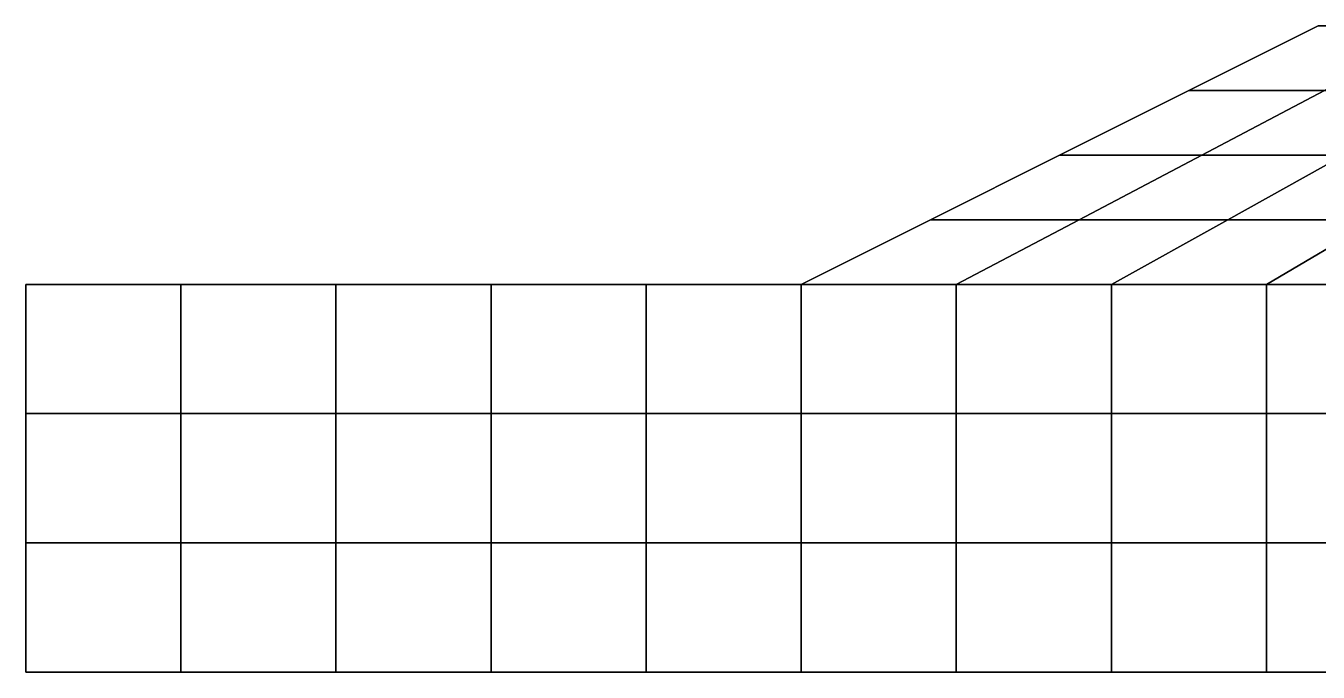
# Model space of a CAD drawing. Header units: metres. Extents: x 0 to 50, y 0 to 15.
# Drawn here: x 0 to 16.67, y 0 to 8.33 of the extents above; entities that cross this region are included whole.
import ezdxf

# ---------------------------------------------------------------- set-up
doc = ezdxf.new("R2010")
doc.units = ezdxf.units.M

msp = doc.modelspace()

# ---------------------------------------------------------------- linework, layer by layer
at = {"layer": '150', "color": 150}
for points in [[(16.667, 8.3333), (15, 7.5), (16.75, 7.5), (18.333, 8.3333)], [(15, 7.5), (13.333, 6.6667), (15.167, 6.6667), (16.75, 7.5)], [(16.75, 7.5), (15.167, 6.6667), (17, 6.6667), (18.5, 7.5)], [(13.333, 6.6667), (11.667, 5.8333), (13.583, 5.8333), (15.167, 6.6667)], [(15.167, 6.6667), (13.583, 5.8333), (15.5, 5.8333), (17, 6.6667)], [(17, 6.6667), (15.5, 5.8333), (17.417, 5.8333), (18.833, 6.6667)], [(11.667, 5.8333), (10, 5), (12, 5), (13.583, 5.8333)], [(13.583, 5.8333), (12, 5), (14, 5), (15.5, 5.8333)], [(15.5, 5.8333), (14, 5), (16, 5), (17.417, 5.8333)], [(17.417, 5.8333), (16, 5), (18, 5), (19.333, 5.8333)], [(0, 3.3333), (2, 3.3333), (2, 5), (0, 5)], [(2, 3.3333), (4, 3.3333), (4, 5), (2, 5)], [(4, 3.3333), (6, 3.3333), (6, 5), (4, 5)], [(6, 3.3333), (8, 3.3333), (8, 5), (6, 5)], [(8, 3.3333), (10, 3.3333), (10, 5), (8, 5)], [(10, 5), (10, 3.3333), (12, 3.3333), (12, 5)], [(12, 5), (12, 3.3333), (14, 3.3333), (14, 5)], [(14, 5), (14, 3.3333), (16, 3.3333), (16, 5)], [(16, 5), (16, 3.3333), (18, 3.3333), (18, 5)], [(0, 1.6667), (2, 1.6667), (2, 3.3333), (0, 3.3333)], [(2, 1.6667), (4, 1.6667), (4, 3.3333), (2, 3.3333)], [(4, 1.6667), (6, 1.6667), (6, 3.3333), (4, 3.3333)], [(6, 1.6667), (8, 1.6667), (8, 3.3333), (6, 3.3333)], [(8, 1.6667), (10, 1.6667), (10, 3.3333), (8, 3.3333)], [(10, 3.3333), (10, 1.6667), (12, 1.6667), (12, 3.3333)], [(12, 3.3333), (12, 1.6667), (14, 1.6667), (14, 3.3333)], [(14, 3.3333), (14, 1.6667), (16, 1.6667), (16, 3.3333)], [(16, 3.3333), (16, 1.6667), (18, 1.6667), (18, 3.3333)], [(0, 0), (2, 0), (2, 1.6667), (0, 1.6667)], [(2, 0), (4, 0), (4, 1.6667), (2, 1.6667)], [(4, 0), (6, 0), (6, 1.6667), (4, 1.6667)], [(6, 0), (8, 0), (8, 1.6667), (6, 1.6667)], [(8, 0), (10, 0), (10, 1.6667), (8, 1.6667)], [(10, 1.6667), (10, 0), (12, 0), (12, 1.6667)], [(12, 1.6667), (12, 0), (14, 0), (14, 1.6667)], [(14, 1.6667), (14, 0), (16, 0), (16, 1.6667)], [(16, 1.6667), (16, 0), (18, 0), (18, 1.6667)]]:
    msp.add_3dface(points, dxfattribs=at)
at = {"layer": '151', "color": 151}
for points in [[(0, 3.3333), (0, 5), (0, 5, 1), (0, 3.3333, 1)], [(0, 1.6667), (0, 3.3333), (0, 3.3333, 1), (0, 1.6667, 1)], [(0, 0), (0, 1.6667), (0, 1.6667, 1), (0, 0, 1)]]:
    msp.add_3dface(points, dxfattribs=at)
at = {"layer": '153', "color": 153}
for points in [[(0, 0), (0, 0, 1), (2, 0, 1), (2, 0)], [(2, 0), (2, 0, 1), (4, 0, 1), (4, 0)], [(4, 0), (4, 0, 1), (6, 0, 1), (6, 0)], [(6, 0), (6, 0, 1), (8, 0, 1), (8, 0)], [(8, 0), (8, 0, 1), (10, 0, 1), (10, 0)], [(10, 0), (10, 0, 1), (12, 0, 1), (12, 0)], [(12, 0), (12, 0, 1), (14, 0, 1), (14, 0)], [(14, 0), (14, 0, 1), (16, 0, 1), (16, 0)], [(16, 0), (16, 0, 1), (18, 0, 1), (18, 0)]]:
    msp.add_3dface(points, dxfattribs=at)
at = {"layer": '2', "color": 2}
for points in [[(16.667, 8.3333), (16.667, 8.3333, 1), (15, 7.5, 1), (15, 7.5)], [(16.667, 8.3333, 1), (18.333, 8.3333, 1), (16.75, 7.5, 1), (15, 7.5, 1)], [(15, 7.5), (15, 7.5, 1), (13.333, 6.6667, 1), (13.333, 6.6667)], [(15, 7.5, 1), (16.75, 7.5, 1), (15.167, 6.6667, 1), (13.333, 6.6667, 1)], [(16.75, 7.5, 1), (18.5, 7.5, 1), (17, 6.6667, 1), (15.167, 6.6667, 1)], [(13.333, 6.6667), (13.333, 6.6667, 1), (11.667, 5.8333, 1), (11.667, 5.8333)], [(13.333, 6.6667, 1), (15.167, 6.6667, 1), (13.583, 5.8333, 1), (11.667, 5.8333, 1)], [(15.167, 6.6667, 1), (17, 6.6667, 1), (15.5, 5.8333, 1), (13.583, 5.8333, 1)], [(17, 6.6667, 1), (18.833, 6.6667, 1), (17.417, 5.8333, 1), (15.5, 5.8333, 1)], [(11.667, 5.8333), (11.667, 5.8333, 1), (10, 5, 1), (10, 5)], [(11.667, 5.8333, 1), (13.583, 5.8333, 1), (12, 5, 1), (10, 5, 1)], [(13.583, 5.8333, 1), (15.5, 5.8333, 1), (14, 5, 1), (12, 5, 1)], [(15.5, 5.8333, 1), (17.417, 5.8333, 1), (16, 5, 1), (14, 5, 1)], [(17.417, 5.8333, 1), (19.333, 5.8333, 1), (18, 5, 1), (16, 5, 1)], [(2, 5), (2, 5, 1), (0, 5, 1), (0, 5)], [(0, 3.3333, 1), (0, 5, 1), (2, 5, 1), (2, 3.3333, 1)], [(4, 5), (4, 5, 1), (2, 5, 1), (2, 5)], [(2, 3.3333, 1), (2, 5, 1), (4, 5, 1), (4, 3.3333, 1)], [(6, 5), (6, 5, 1), (4, 5, 1), (4, 5)], [(4, 3.3333, 1), (4, 5, 1), (6, 5, 1), (6, 3.3333, 1)], [(8, 5), (8, 5, 1), (6, 5, 1), (6, 5)], [(6, 3.3333, 1), (6, 5, 1), (8, 5, 1), (8, 3.3333, 1)], [(10, 5), (10, 5, 1), (8, 5, 1), (8, 5)], [(8, 3.3333, 1), (8, 5, 1), (10, 5, 1), (10, 3.3333, 1)], [(10, 5, 1), (12, 5, 1), (12, 3.3333, 1), (10, 3.3333, 1)], [(12, 5, 1), (14, 5, 1), (14, 3.3333, 1), (12, 3.3333, 1)], [(14, 5, 1), (16, 5, 1), (16, 3.3333, 1), (14, 3.3333, 1)], [(16, 5, 1), (18, 5, 1), (18, 3.3333, 1), (16, 3.3333, 1)], [(0, 1.6667, 1), (0, 3.3333, 1), (2, 3.3333, 1), (2, 1.6667, 1)], [(2, 1.6667, 1), (2, 3.3333, 1), (4, 3.3333, 1), (4, 1.6667, 1)], [(4, 1.6667, 1), (4, 3.3333, 1), (6, 3.3333, 1), (6, 1.6667, 1)], [(6, 1.6667, 1), (6, 3.3333, 1), (8, 3.3333, 1), (8, 1.6667, 1)], [(8, 1.6667, 1), (8, 3.3333, 1), (10, 3.3333, 1), (10, 1.6667, 1)], [(10, 3.3333, 1), (12, 3.3333, 1), (12, 1.6667, 1), (10, 1.6667, 1)], [(12, 3.3333, 1), (14, 3.3333, 1), (14, 1.6667, 1), (12, 1.6667, 1)], [(14, 3.3333, 1), (16, 3.3333, 1), (16, 1.6667, 1), (14, 1.6667, 1)], [(16, 3.3333, 1), (18, 3.3333, 1), (18, 1.6667, 1), (16, 1.6667, 1)], [(0, 0, 1), (0, 1.6667, 1), (2, 1.6667, 1), (2, 0, 1)], [(2, 0, 1), (2, 1.6667, 1), (4, 1.6667, 1), (4, 0, 1)], [(4, 0, 1), (4, 1.6667, 1), (6, 1.6667, 1), (6, 0, 1)], [(6, 0, 1), (6, 1.6667, 1), (8, 1.6667, 1), (8, 0, 1)], [(8, 0, 1), (8, 1.6667, 1), (10, 1.6667, 1), (10, 0, 1)], [(10, 1.6667, 1), (12, 1.6667, 1), (12, 0, 1), (10, 0, 1)], [(12, 1.6667, 1), (14, 1.6667, 1), (14, 0, 1), (12, 0, 1)], [(14, 1.6667, 1), (16, 1.6667, 1), (16, 0, 1), (14, 0, 1)], [(16, 1.6667, 1), (18, 1.6667, 1), (18, 0, 1), (16, 0, 1)]]:
    msp.add_3dface(points, dxfattribs=at)

doc.saveas('drawing.dxf')
